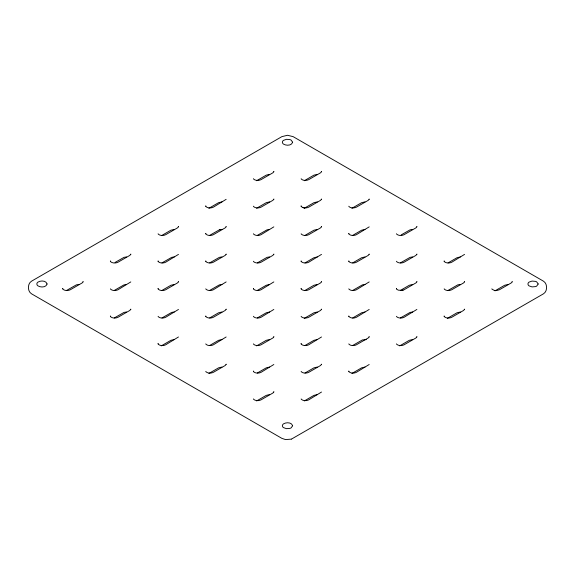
<?xml version="1.0" encoding="UTF-8"?>
<svg xmlns="http://www.w3.org/2000/svg" width="575" height="575" viewBox="0 0 575 575"><rect width="100%" height="100%" fill="white"/><g stroke="black" fill="none" stroke-linecap="round" stroke-linejoin="round"><path stroke-width="0.86" d="M178.48 309.451L165.672 317.285C163.652 318.349 160.145 318.464 158.262 316.717L158.125 316.329M226.155 199.338L213.354 207.173C211.334 208.236 207.827 208.358 205.943 206.612L205.749 205.864L205.807 206.224M226.155 281.923L213.354 289.757C211.334 290.821 207.827 290.943 205.943 289.196L205.807 288.808M416.875 309.451L404.067 317.285C402.054 318.349 398.547 318.471 396.664 316.717L396.448 316.315M83.116 281.923L83.174 281.57L82.232 282.878L70.315 289.757C68.296 290.821 64.788 290.943 62.905 289.196L62.711 288.449L62.761 288.808M178.48 226.866L178.53 226.514L177.589 227.822L165.672 234.701C163.659 235.764 160.152 235.887 158.262 234.14L158.125 233.752M273.837 171.817L273.887 171.458L272.945 172.766L261.028 179.644C259.009 180.708 255.508 180.83 253.625 179.084L253.417 178.674M273.837 254.402L273.887 254.042L272.945 255.35L261.028 262.229C259.009 263.293 255.508 263.408 253.618 261.668L253.41 261.258M273.837 392.035L273.887 391.683L272.945 392.984L261.028 399.869C259.009 400.933 255.508 401.048 253.618 399.302L253.41 398.899M369.193 199.338L369.251 198.986L368.309 200.294L356.392 207.173C354.193 208.236 350.93 208.366 348.982 206.612L348.845 206.224M369.193 336.979L369.251 336.619L368.309 337.928L356.385 344.813C354.38 345.87 350.865 345.999 348.982 344.252L348.845 343.857M464.557 281.923L464.607 281.57L463.666 282.878L451.749 289.757C449.729 290.821 446.229 290.943 444.338 289.196L444.202 288.808M130.798 281.923L117.99 289.757C115.963 290.828 112.463 290.936 110.58 289.189L110.45 288.808M178.48 254.394L165.672 262.229C163.645 263.3 160.145 263.408 158.262 261.661L158.075 260.921L158.125 261.28M226.155 336.979L213.354 344.813C211.327 345.87 207.827 345.992 205.943 344.245L205.807 343.857M273.837 226.866L261.028 234.701C259.016 235.764 255.508 235.887 253.625 234.14L253.41 233.73M273.837 309.451L261.028 317.285C259.016 318.349 255.508 318.471 253.625 316.717L253.417 316.308M321.518 392.035L308.71 399.862C306.676 400.933 303.183 401.048 301.3 399.302L301.171 398.913M369.193 281.923L356.392 289.757C354.373 290.821 350.865 290.936 348.982 289.196L348.845 288.808M369.193 364.507L356.385 372.334C354.365 373.405 350.858 373.52 348.982 371.773L348.788 371.033L348.845 371.393M130.798 254.402L130.856 254.042L129.914 255.343L117.99 262.229C115.978 263.293 112.47 263.415 110.58 261.668L110.386 260.921L110.443 261.28M321.511 226.873L321.569 226.514L320.627 227.822L308.71 234.701C306.691 235.764 303.19 235.887 301.3 234.14L301.163 233.752M321.511 364.507L321.569 364.147L320.627 365.456L308.71 372.341C306.698 373.398 303.19 373.52 301.3 371.773L301.163 371.385M130.791 309.451L130.848 309.098L129.907 310.399L117.99 317.285C115.97 318.349 112.47 318.464 110.58 316.724L110.393 315.977L110.443 316.336M226.155 226.873L226.212 226.514L225.263 227.822L213.347 234.701C211.32 235.772 207.827 235.879 205.936 234.14L205.749 233.393L205.807 233.752M226.155 254.394L226.212 254.042L225.271 255.343L213.347 262.229C211.334 263.293 207.834 263.415 205.943 261.668L205.749 260.921L205.807 261.28M226.155 364.507L226.212 364.155L225.271 365.456L213.354 372.341C211.327 373.405 207.827 373.52 205.943 371.773L205.807 371.385M273.837 364.507L261.036 372.341C259.009 373.398 255.508 373.52 253.625 371.773L253.424 371.033L253.489 371.385M321.518 171.817L321.576 171.458L320.627 172.759L308.71 179.644C306.504 180.715 303.248 180.838 301.3 179.084L301.171 178.696M321.511 199.338L321.569 198.986L320.627 200.294L308.71 207.173C306.691 208.236 303.19 208.358 301.3 206.612L301.106 205.864L301.163 206.224M321.511 254.394L308.71 262.229C306.683 263.3 303.183 263.408 301.307 261.668L301.106 260.921L301.171 261.28M321.511 281.923L321.569 281.57L320.627 282.878L308.71 289.757C306.683 290.821 303.183 290.936 301.3 289.196L301.106 288.449L301.163 288.808M321.518 309.451L321.576 309.098L320.627 310.399L308.71 317.285C306.518 318.349 303.248 318.478 301.3 316.724L301.163 316.329M321.511 336.979L308.71 344.813C306.691 345.87 303.19 345.999 301.3 344.245L301.106 343.505L301.163 343.864M416.875 226.866L416.933 226.514L415.991 227.822L404.067 234.701C402.047 235.764 398.547 235.887 396.664 234.14L396.448 233.73M416.875 254.402L416.933 254.042L415.984 255.35L404.067 262.229C402.04 263.3 398.54 263.408 396.664 261.668L396.448 261.251M416.875 336.979L416.933 336.627L415.984 337.928L404.067 344.813C402.033 345.884 398.54 345.992 396.657 344.245L396.448 343.843M512.239 281.923L512.289 281.57L511.348 282.871L499.423 289.757C494.967 291.158 494.874 290.734 492.02 289.189L491.884 288.808M178.473 281.923L178.53 281.57L177.589 282.871L165.672 289.757C163.659 290.813 160.152 290.943 158.262 289.196L158.067 288.449L158.125 288.808M273.837 199.345L273.894 198.986L272.945 200.287L261.028 207.173C259.009 208.243 255.508 208.351 253.618 206.612L253.417 206.202M273.837 336.979L273.894 336.627L272.952 337.928L261.028 344.813C259.009 345.877 255.508 345.992 253.618 344.252L253.41 343.836M369.193 254.394L369.251 254.042L368.309 255.343L356.385 262.229C354.373 263.293 350.872 263.415 348.982 261.668L348.788 260.921L348.845 261.28M464.557 309.451L464.614 309.098L463.666 310.399L451.742 317.285C449.722 318.349 446.222 318.464 444.338 316.717L444.144 315.977L444.202 316.336M178.473 336.979L165.672 344.813C163.638 345.884 160.145 345.992 158.262 344.252L158.067 343.505L158.125 343.864M273.837 281.923L261.028 289.757C259.009 290.828 255.508 290.936 253.625 289.196L253.424 288.449L253.489 288.808M369.193 226.866L356.385 234.701C354.358 235.772 350.865 235.879 348.982 234.14L348.788 233.393L348.845 233.752M369.193 309.451L356.392 317.285C355.055 317.824 352.418 319.118 348.982 316.724L348.788 315.977L348.845 316.336M464.557 254.394L451.749 262.229C449.729 263.293 446.229 263.415 444.338 261.668L444.144 260.921L444.209 261.28M226.155 309.451L226.212 309.098L225.271 310.399L213.347 317.285C211.327 318.349 207.827 318.464 205.943 316.724L205.749 315.977L205.807 316.336M416.875 281.923L416.933 281.57L415.991 282.878L404.067 289.757L401.954 290.461L403.089 290.188M66.635 290.404L76.374 284.855L78.904 284.467M115.058 262.444L124.049 257.327L126.586 256.939M161.992 235.347L170.933 230.187L174.261 229.411M208.926 208.251L218.615 202.659L221.943 201.882M256.608 180.722L266.29 175.131L269.618 174.354M114.31 290.404L124.049 284.855L126.579 284.467M161.992 262.876L171.731 257.327L174.261 256.939M209.674 235.347L219.413 229.799L221.943 229.411M256.608 208.251L266.29 202.659L269.625 201.882M304.29 180.722L313.972 175.131L317.299 174.354M114.317 317.932L124.056 312.383L126.586 311.995M161.992 290.404L170.933 285.243L174.268 284.467M209.674 262.876L219.413 257.334L221.943 256.939M257.356 235.347L267.095 229.799L269.625 229.411M304.29 208.251L313.972 202.666L317.299 201.882M161.992 317.932L171.731 312.383L174.261 311.995M209.674 290.404L219.413 284.855L221.943 284.467M257.348 262.876L267.088 257.327L269.618 256.939M305.03 235.347L313.972 230.187L317.299 229.411M351.965 208.251L361.653 202.659L364.981 201.882M161.244 345.891L170.933 340.299L174.261 339.523M209.674 317.932L218.615 312.771L221.943 311.995M257.348 290.404L266.29 285.243L269.618 284.467M305.03 262.876L313.972 257.715L317.299 256.939M352.712 235.347L361.646 230.187L364.981 229.411M209.674 345.46L218.615 340.299L221.943 339.523M257.348 317.932L266.29 312.771L269.625 311.995M305.03 290.404L313.972 285.243L317.299 284.467M352.712 262.876L361.653 257.715L364.981 256.939M401.134 234.916L410.133 229.806L412.663 229.411M208.926 373.419L218.608 367.827L221.943 367.051M256.608 345.891L266.29 340.299L269.625 339.523M304.283 318.363L313.972 312.771L317.299 311.995M352.712 290.404L362.451 284.855L364.981 284.467M400.387 262.876L410.133 257.327L412.656 256.939M257.348 372.988L266.29 367.827L269.618 367.051M305.03 345.46L313.964 340.299L317.299 339.523M352.705 317.932L361.646 312.771L364.974 311.995M400.387 290.404L409.328 285.243L412.656 284.467M448.069 262.876L457.01 257.715L460.338 256.939M256.608 400.948L266.29 395.356L269.618 394.579M305.03 372.988L313.972 367.827L317.299 367.051M352.712 345.46L362.444 339.911L366.289 339.617M400.394 317.932L410.126 312.383L412.656 311.995M448.069 290.404L457.808 284.855L460.338 284.467M304.29 400.948L313.972 395.356L317.299 394.579M351.965 373.419L361.646 367.827L364.981 367.051M399.647 345.891L409.328 340.299L412.656 339.523M447.321 318.363L457.01 312.771L460.338 311.995M495.003 290.835L504.692 285.243L508.02 284.467M291.467 439.099L543.425 293.847C547.666 291.353 547.666 283.647 543.425 281.153L293.113 136.634L287.5 135.276L281.887 136.634L31.575 281.153C27.341 283.655 27.341 291.345 31.575 293.847L281.887 438.366L285.531 439.58L291.288 439.142M219.413 229.799L220.721 229.482M402.047 290.433L398.209 290.138L396.657 289.196L396.463 288.449L396.527 288.808M302.853 207.561L304.161 207.877M47.092 283.985C46.079 287.593 40.667 287.579 37.979 285.876A4.772 2.753 0 0 1 37.195 285.121L36.8 283.985L37.195 282.857A4.772 2.753 0 0 1 37.979 282.102C40.667 280.399 46.079 280.384 47.092 283.985M292.639 142.219C291.633 145.827 286.221 145.813 283.525 144.109A4.772 2.753 0 0 1 282.749 143.355L282.354 142.219L282.749 141.091A4.772 2.753 0 0 1 283.525 140.336L286.494 139.308L289.929 139.603A5.484 3.163 0 0 1 291.137 140.12L292.639 142.219M292.639 425.759L291.137 427.857A5.484 3.163 0 0 1 289.929 428.375L286.494 428.67L283.525 427.642A4.772 2.753 0 0 1 282.749 426.887L282.354 425.759L282.749 424.623A4.772 2.753 0 0 1 283.525 423.868C286.221 422.165 291.633 422.151 292.639 425.759M538.193 283.985L536.691 286.091A5.484 3.163 0 0 1 535.476 286.609L532.04 286.903L529.079 285.876A4.772 2.753 0 0 1 528.296 285.121L527.9 283.985L528.296 282.857A4.772 2.753 0 0 1 529.079 282.102L532.04 281.074L535.476 281.369A5.484 3.163 0 0 1 536.691 281.887L538.193 283.985"/></g></svg>
